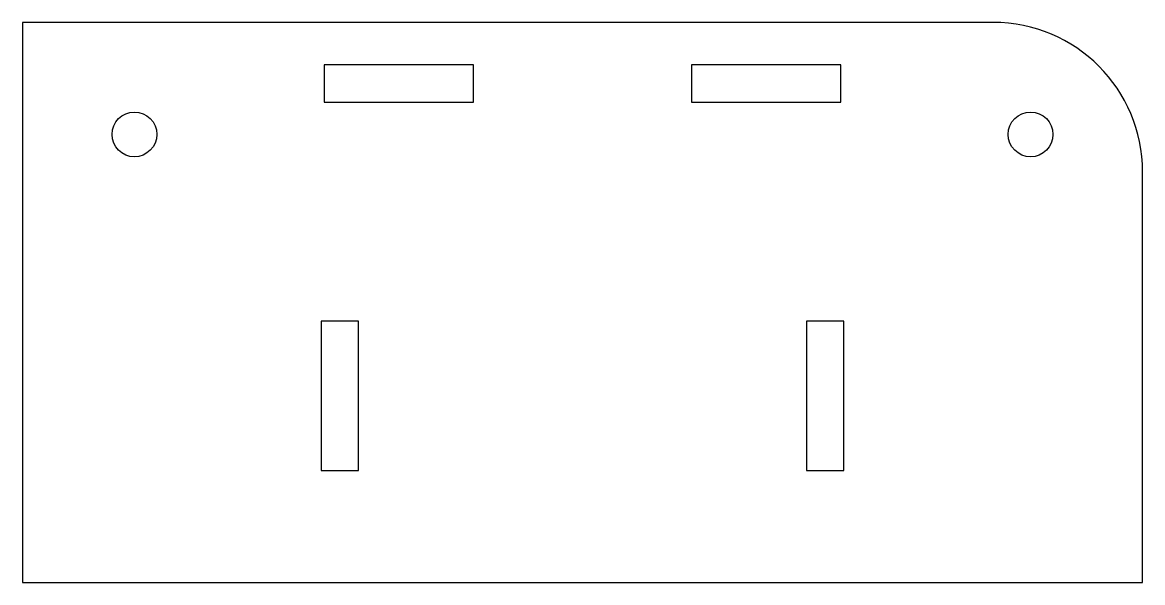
# Model space of a CAD drawing. Header units: millimetres. Extents: x -105 to 45, y -38 to 38.
import ezdxf

# ---------------------------------------------------------------- set-up
doc = ezdxf.new("R2010")
doc.units = ezdxf.units.MM

msp = doc.modelspace()

# ---------------------------------------------------------------- linework, layer by layer
at = {"color": 7, "linetype": 'Continuous', "lineweight": 25}
for p, q in [((-105.39, 37.51), (-105.39, -37.51)), ((24.62, 37.51), (-105.39, 37.51)), ((-44.98, 31.85), (-64.99, 31.85)), ((-64.99, 31.85), (-64.99, 26.85)), ((-44.98, 26.85), (-44.98, 31.85)), ((-15.79, 31.85), (-15.79, 26.85)), ((4.21, 31.85), (-15.79, 31.85)), ((4.21, 26.85), (4.21, 31.85)), ((-64.99, 26.85), (-44.98, 26.85)), ((-15.79, 26.85), (4.21, 26.85)), ((44.62, -37.51), (44.62, 17.51)), ((-60.38, -2.5), (-65.38, -2.5)), ((-65.38, -2.5), (-65.38, -22.51)), ((-60.38, -22.51), (-60.38, -2.5)), ((-0.4, -2.5), (-0.4, -22.51)), ((4.61, -2.5), (-0.4, -2.5)), ((4.61, -22.51), (4.61, -2.5)), ((-65.38, -22.51), (-60.38, -22.51)), ((-0.4, -22.51), (4.61, -22.51)), ((-105.39, -37.51), (44.62, -37.51))]:
    msp.add_line(p, q, dxfattribs=at)
for centre in [(-90.39, 22.51), (29.61, 22.51)]:
    msp.add_circle(centre, 3, dxfattribs=at)
msp.add_arc((24.62, 17.51), 20, 0, 90, dxfattribs=at)

doc.saveas('drawing.dxf')
